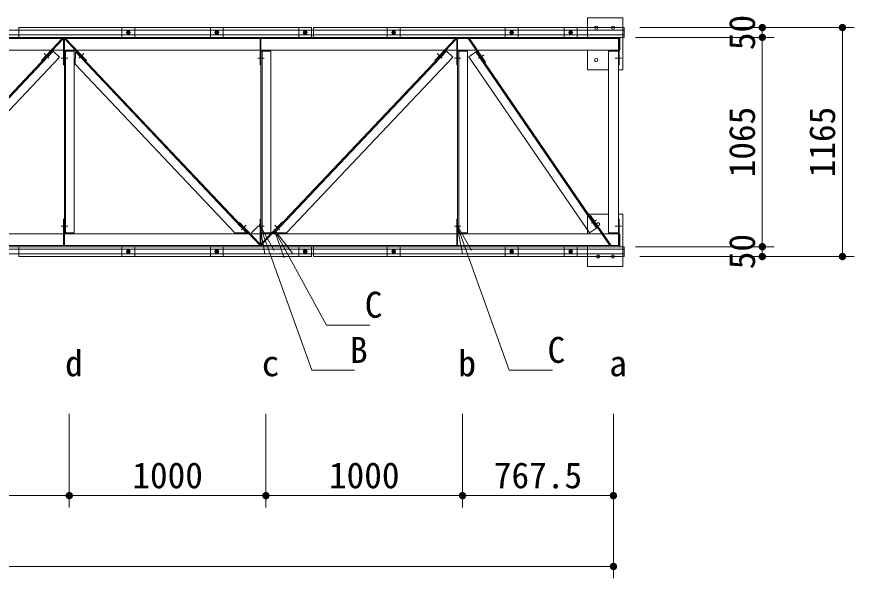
# Model space of a CAD drawing. Units: millimetres at full size. Extents: x 0 to 42000, y 0 to 29700.
# Drawn here: x 19920 to 24180, y 15454 to 18311 of the extents above; entities that cross this region are included whole.
import ezdxf
from ezdxf.enums import TextEntityAlignment as Align

# ---------------------------------------------------------------- set-up
doc = ezdxf.new("R2010")
doc.units = ezdxf.units.MM
doc.header["$LTSCALE"] = 100
for name, color, linetype, lineweight in [('D-STR', 1, 'Continuous', 13), ('D-STR-DIM', 7, 'Continuous', 13), ('D-STR-HTXT', 7, 'Continuous', 13), ('D-STR-TXT', 7, 'Continuous', 13)]:
    doc.layers.add(name, color=color, linetype=linetype, lineweight=lineweight)
doc.styles.add('ＭＳ ゴシック', font='')
doc.styles.get('ＭＳ ゴシック').set_extended_font_data('MS Gothic')

# ---------------------------------------------------------------- blocks, each defined once
blk = doc.blocks.new('filled_dot')
at = {"color": 0, "linetype": 'Continuous', "lineweight": -2, "const_width": 1.25}
blk.add_lwpolyline([(-0.625, 0, 1), (0.625, 0, 1)], format="xyb", close=True, dxfattribs=at)
blk = doc.blocks.new('open_arrow')
at = {"color": 0, "linetype": 'Continuous', "lineweight": -2}
blk.add_lwpolyline([(7.5, 1.25), (0, 0), (7.5, -1.25)], dxfattribs=at)

msp = doc.modelspace()

# ---------------------------------------------------------------- linework, layer by layer
at = {"layer": 'D-STR'}
for p, q in [((23002.4, 18305.7), (22822.4, 18305.7)), ((22822.4, 18305.7), (22822.4, 18199.7)), ((23002.4, 18305.7), (23002.4, 18040.7)), ((11364.9, 18242.7), (23009.9, 18242.7)), ((19929.9, 18205.7), (19929.9, 18255.7)), ((21419.9, 18255.7), (19929.9, 18255.7)), ((20454.9, 18205.7), (20454.9, 18255.7)), ((20454.9, 18255.7), (20519.9, 18255.7)), ((20482.5, 18239.2), (20477.6, 18230.7)), ((20492.3, 18239.2), (20482.5, 18239.2)), ((20487.4, 18241.8), (20487.4, 18219.7)), ((20497.2, 18230.7), (20492.3, 18239.2)), ((20519.9, 18205.7), (20519.9, 18255.7)), ((20904.9, 18205.7), (20904.9, 18255.7)), ((20904.9, 18255.7), (20969.9, 18255.7)), ((20932.5, 18239.2), (20927.6, 18230.7)), ((20942.3, 18239.2), (20932.5, 18239.2)), ((20937.4, 18241.8), (20937.4, 18219.7)), ((20947.2, 18230.7), (20942.3, 18239.2)), ((20969.9, 18205.7), (20969.9, 18255.7)), ((21354.9, 18205.7), (21354.9, 18255.7)), ((21354.9, 18255.7), (21419.9, 18255.7)), ((21382.5, 18239.2), (21377.6, 18230.7)), ((21392.3, 18239.2), (21382.5, 18239.2)), ((21387.4, 18241.8), (21387.4, 18219.7)), ((21397.2, 18230.7), (21392.3, 18239.2)), ((21419.9, 18205.7), (21419.9, 18255.7)), ((21429.9, 18205.7), (21429.9, 18255.7)), ((23009.9, 18255.7), (21429.9, 18255.7)), ((21804.9, 18205.7), (21804.9, 18255.7)), ((21804.9, 18255.7), (21869.9, 18255.7)), ((21832.5, 18239.2), (21827.6, 18230.7)), ((21842.3, 18239.2), (21832.5, 18239.2)), ((21837.4, 18241.8), (21837.4, 18219.7)), ((21847.2, 18230.7), (21842.3, 18239.2)), ((21869.9, 18205.7), (21869.9, 18255.7)), ((22404.9, 18205.7), (22404.9, 18255.7)), ((22404.9, 18255.7), (22469.9, 18255.7)), ((22432.5, 18239.2), (22427.6, 18230.7)), ((22442.3, 18239.2), (22432.5, 18239.2)), ((22437.4, 18241.8), (22437.4, 18219.7)), ((22447.2, 18230.7), (22442.3, 18239.2)), ((22469.9, 18205.7), (22469.9, 18255.7)), ((22704.9, 18205.7), (22704.9, 18255.7)), ((22704.9, 18255.7), (22769.9, 18255.7)), ((22732.5, 18239.2), (22727.6, 18230.7)), ((22742.3, 18239.2), (22732.5, 18239.2)), ((22737.4, 18241.8), (22737.4, 18219.7)), ((22747.2, 18230.7), (22742.3, 18239.2)), ((22769.9, 18205.7), (22769.9, 18255.7)), ((23009.9, 18205.7), (23009.9, 18255.7)), ((11364.9, 18218.7), (23009.9, 18218.7)), ((11387.4, 18199.7), (22987.4, 18199.7)), ((18579.9, 18205.7), (22987.4, 18205.7)), ((21419.9, 18205.7), (19929.9, 18205.7)), ((20151.7, 18199.7), (20046, 18088)), ((20157.9, 18199.7), (20097.4, 18135.7)), ((20157.9, 18199.7), (20157.9, 18065.7)), ((20162.4, 18135.7), (20162.4, 18199.7)), ((20162.4, 18199.7), (20222.9, 18135.7)), ((20168.6, 18199.7), (20274.3, 18088)), ((20476.3, 18230.7), (20498.4, 18230.7)), ((20477.6, 18230.7), (20482.5, 18222.2)), ((20482.5, 18222.2), (20492.3, 18222.2)), ((20492.3, 18222.2), (20497.2, 18230.7)), ((20926.3, 18230.7), (20948.4, 18230.7)), ((20927.6, 18230.7), (20932.5, 18222.2)), ((20932.5, 18222.2), (20942.3, 18222.2)), ((20942.3, 18222.2), (20947.2, 18230.7)), ((21157.9, 18199.7), (21157.9, 18065.7)), ((21162.4, 18135.7), (21162.4, 18199.7)), ((21376.3, 18230.7), (21398.4, 18230.7)), ((21377.6, 18230.7), (21382.5, 18222.2)), ((21382.5, 18222.2), (21392.3, 18222.2)), ((21392.3, 18222.2), (21397.2, 18230.7)), ((23009.9, 18205.7), (21429.9, 18205.7)), ((21826.3, 18230.7), (21848.4, 18230.7)), ((21827.6, 18230.7), (21832.5, 18222.2)), ((21832.5, 18222.2), (21842.3, 18222.2)), ((21842.3, 18222.2), (21847.2, 18230.7)), ((22151.7, 18199.7), (22046, 18088)), ((22157.9, 18199.7), (22097.4, 18135.7)), ((22157.9, 18199.7), (22157.9, 18065.7)), ((22162.4, 18135.7), (22162.4, 18199.7)), ((22260.7, 18135.7), (22216.9, 18199.7)), ((22303.9, 18080.5), (22222.3, 18199.7)), ((22426.3, 18230.7), (22448.4, 18230.7)), ((22427.6, 18230.7), (22432.5, 18222.2)), ((22432.5, 18222.2), (22442.3, 18222.2)), ((22442.3, 18222.2), (22447.2, 18230.7)), ((22726.3, 18230.7), (22748.4, 18230.7)), ((22727.6, 18230.7), (22732.5, 18222.2)), ((22732.5, 18222.2), (22742.3, 18222.2)), ((22742.3, 18222.2), (22747.2, 18230.7)), ((22979.9, 18135.7), (22979.9, 18199.7)), ((22984.4, 18199.7), (22984.4, 18065.7)), ((22987.4, 18205.7), (22987.4, 18140.7)), ((11387.4, 18140.7), (22987.4, 18140.7)), ((20097.4, 18135.7), (19222.9, 17210.7)), ((20105.6, 18135.7), (19231.2, 17210.7)), ((20137.6, 18105.5), (19291.7, 17210.7)), ((20059, 18123.8), (20083.2, 18100.9)), ((20105.6, 18135.7), (20137.6, 18105.5)), ((20162.4, 18135.7), (20212.4, 18135.7)), ((20162.4, 18135.7), (20162.4, 17210.7)), ((20168.4, 18135.7), (20168.4, 17210.7)), ((20212.4, 18135.7), (20212.4, 17210.7)), ((20217.4, 18068.8), (20218.5, 18131.6)), ((20218.5, 18131.6), (21089.1, 17210.7)), ((20222.9, 18135.7), (21097.4, 17210.7)), ((20261.2, 18123.8), (20237, 18100.9)), ((21162.4, 18135.7), (21212.4, 18135.7)), ((21162.4, 18135.7), (21162.4, 17210.7)), ((21168.4, 18135.7), (21168.4, 17210.7)), ((21212.4, 18135.7), (21212.4, 17210.7)), ((22097.4, 18135.7), (21222.9, 17210.7)), ((22105.6, 18135.7), (21231.2, 17210.7)), ((22137.6, 18105.5), (21291.7, 17210.7)), ((22059, 18123.8), (22083.2, 18100.9)), ((22105.6, 18135.7), (22137.6, 18105.5)), ((22162.4, 18135.7), (22212.4, 18135.7)), ((22162.4, 18135.7), (22162.4, 17210.7)), ((22168.4, 18135.7), (22168.4, 17210.7)), ((22212.4, 18135.7), (22212.4, 17210.7)), ((22260.7, 18135.7), (22219.4, 18107.5)), ((22833, 17210.7), (22219.4, 18107.5)), ((22869.3, 17235.6), (22255.7, 18132.3)), ((22874.3, 17239), (22260.7, 18135.7)), ((22295.5, 18117.1), (22269.4, 18099.3)), ((22822.4, 18140.7), (22822.4, 18040.7)), ((22929.9, 18135.7), (22979.9, 18135.7)), ((22929.9, 18135.7), (22929.9, 17210.7)), ((22979.9, 18135.7), (22979.9, 17210.7)), ((20046, 18088), (20049.3, 18084.9)), ((20146.2, 18100.7), (20179.3, 18100.7)), ((20157.9, 18065.7), (20162.4, 18065.7)), ((20217.4, 18068.8), (21028.6, 17210.7)), ((20274.3, 18088), (20271, 18084.9)), ((21146.2, 18100.7), (21179.3, 18100.7)), ((21157.9, 18065.7), (21162.4, 18065.7)), ((22046, 18088), (22049.3, 18084.9)), ((22146.2, 18100.7), (22179.3, 18100.7)), ((22157.9, 18065.7), (22162.4, 18065.7)), ((22303.9, 18080.5), (22300.2, 18078)), ((22996.1, 18100.7), (22963, 18100.7)), ((22984.4, 18065.7), (22979.9, 18065.7)), ((22929.9, 18040.7), (22822.4, 18040.7)), ((23002.4, 18040.7), (22979.9, 18040.7)), ((22929.9, 17305.7), (22822.4, 17305.7)), ((22822.4, 17205.7), (22822.4, 17305.7)), ((22838.5, 17299.3), (22834.8, 17296.7)), ((22838.5, 17299.3), (22942.8, 17146.7)), ((23002.4, 17305.7), (22979.9, 17305.7)), ((23002.4, 17040.7), (23002.4, 17305.7)), ((20157.9, 17280.7), (20162.4, 17280.7)), ((20157.9, 17146.7), (20157.9, 17280.7)), ((21052.6, 17264.7), (21049.3, 17261.6)), ((21158.2, 17152.9), (21052.6, 17264.7)), ((21157.9, 17280.7), (21162.4, 17280.7)), ((21157.9, 17146.7), (21157.9, 17280.7)), ((21162, 17152.9), (21267.7, 17264.7)), ((21267.7, 17264.7), (21271, 17261.6)), ((22157.9, 17280.7), (22162.4, 17280.7)), ((22157.9, 17146.7), (22157.9, 17280.7)), ((22869.5, 17278.1), (22843.5, 17260.3)), ((22984.4, 17280.7), (22979.9, 17280.7)), ((22984.4, 17146.7), (22984.4, 17280.7)), ((20146.2, 17245.7), (20179.3, 17245.7)), ((20162.4, 17210.7), (20212.4, 17210.7)), ((20162.4, 17210.7), (20162.4, 17146.7)), ((21028.6, 17210.7), (21097.4, 17210.7)), ((21087.6, 17249.7), (21063.4, 17226.8)), ((21157.9, 17146.7), (21097.4, 17210.7)), ((21149.9, 17246.1), (21114.5, 17210.7)), ((21146.2, 17245.7), (21179.3, 17245.7)), ((21162.4, 17210.7), (21212.4, 17210.7)), ((21162.4, 17210.7), (21162.4, 17146.7)), ((21162.4, 17146.7), (21222.9, 17210.7)), ((21222.9, 17210.7), (21291.7, 17210.7)), ((21232.6, 17249.7), (21256.8, 17226.8)), ((22146.2, 17245.7), (22179.3, 17245.7)), ((22162.4, 17210.7), (22212.4, 17210.7)), ((22162.4, 17210.7), (22162.4, 17146.7)), ((22874.3, 17239), (22833, 17210.7)), ((22874.3, 17239), (22937.4, 17146.7)), ((22929.9, 17210.7), (22979.9, 17210.7)), ((22996.1, 17245.7), (22963, 17245.7)), ((22979.9, 17210.7), (22979.9, 17146.7)), ((11387.4, 17205.7), (22987.4, 17205.7)), ((22987.4, 17205.7), (22987.4, 17140.7)), ((11364.9, 17127.7), (23009.9, 17127.7)), ((11387.4, 17146.7), (22987.4, 17146.7)), ((18579.9, 17140.7), (22987.4, 17140.7)), ((19929.9, 17090.7), (19929.9, 17140.7)), ((21419.9, 17140.7), (19929.9, 17140.7)), ((20454.9, 17090.7), (20454.9, 17140.7)), ((20482.5, 17124.2), (20477.6, 17115.7)), ((20492.3, 17124.2), (20482.5, 17124.2)), ((20487.4, 17126.8), (20487.4, 17104.7)), ((20497.2, 17115.7), (20492.3, 17124.2)), ((20519.9, 17090.7), (20519.9, 17140.7)), ((20904.9, 17090.7), (20904.9, 17140.7)), ((20932.5, 17124.2), (20927.6, 17115.7)), ((20942.3, 17124.2), (20932.5, 17124.2)), ((20937.4, 17126.8), (20937.4, 17104.7)), ((20947.2, 17115.7), (20942.3, 17124.2)), ((20969.9, 17090.7), (20969.9, 17140.7)), ((21354.9, 17090.7), (21354.9, 17140.7)), ((21382.5, 17124.2), (21377.6, 17115.7)), ((21392.3, 17124.2), (21382.5, 17124.2)), ((21387.4, 17126.8), (21387.4, 17104.7)), ((21397.2, 17115.7), (21392.3, 17124.2)), ((21419.9, 17090.7), (21419.9, 17140.7)), ((21429.9, 17090.7), (21429.9, 17140.7)), ((23009.9, 17140.7), (21429.9, 17140.7)), ((21804.9, 17090.7), (21804.9, 17140.7)), ((21832.5, 17124.2), (21827.6, 17115.7)), ((21842.3, 17124.2), (21832.5, 17124.2)), ((21837.4, 17126.8), (21837.4, 17104.7)), ((21847.2, 17115.7), (21842.3, 17124.2)), ((21869.9, 17090.7), (21869.9, 17140.7)), ((22404.9, 17090.7), (22404.9, 17140.7)), ((22432.5, 17124.2), (22427.6, 17115.7)), ((22442.3, 17124.2), (22432.5, 17124.2)), ((22437.4, 17126.8), (22437.4, 17104.7)), ((22447.2, 17115.7), (22442.3, 17124.2)), ((22469.9, 17090.7), (22469.9, 17140.7)), ((22704.9, 17090.7), (22704.9, 17140.7)), ((22732.5, 17124.2), (22727.6, 17115.7)), ((22742.3, 17124.2), (22732.5, 17124.2)), ((22737.4, 17126.8), (22737.4, 17104.7)), ((22747.2, 17115.7), (22742.3, 17124.2)), ((22769.9, 17090.7), (22769.9, 17140.7)), ((22822.4, 17040.7), (22822.4, 17146.7)), ((23009.9, 17090.7), (23009.9, 17140.7)), ((11364.9, 17103.7), (23009.9, 17103.7)), ((21419.9, 17090.7), (19929.9, 17090.7)), ((20454.9, 17090.7), (20519.9, 17090.7)), ((20476.3, 17115.7), (20498.4, 17115.7)), ((20477.6, 17115.7), (20482.5, 17107.2)), ((20482.5, 17107.2), (20492.3, 17107.2)), ((20492.3, 17107.2), (20497.2, 17115.7)), ((20904.9, 17090.7), (20969.9, 17090.7)), ((20926.3, 17115.7), (20948.4, 17115.7)), ((20927.6, 17115.7), (20932.5, 17107.2)), ((20932.5, 17107.2), (20942.3, 17107.2)), ((20942.3, 17107.2), (20947.2, 17115.7)), ((21354.9, 17090.7), (21419.9, 17090.7)), ((21376.3, 17115.7), (21398.4, 17115.7)), ((21377.6, 17115.7), (21382.5, 17107.2)), ((21382.5, 17107.2), (21392.3, 17107.2)), ((21392.3, 17107.2), (21397.2, 17115.7)), ((23009.9, 17090.7), (21429.9, 17090.7)), ((21804.9, 17090.7), (21869.9, 17090.7)), ((21826.3, 17115.7), (21848.4, 17115.7)), ((21827.6, 17115.7), (21832.5, 17107.2)), ((21832.5, 17107.2), (21842.3, 17107.2)), ((21842.3, 17107.2), (21847.2, 17115.7)), ((22404.9, 17090.7), (22469.9, 17090.7)), ((22426.3, 17115.7), (22448.4, 17115.7)), ((22427.6, 17115.7), (22432.5, 17107.2)), ((22432.5, 17107.2), (22442.3, 17107.2)), ((22442.3, 17107.2), (22447.2, 17115.7)), ((22704.9, 17090.7), (22769.9, 17090.7)), ((22726.3, 17115.7), (22748.4, 17115.7)), ((22727.6, 17115.7), (22732.5, 17107.2)), ((22732.5, 17107.2), (22742.3, 17107.2)), ((22742.3, 17107.2), (22747.2, 17115.7)), ((23002.4, 17040.7), (22822.4, 17040.7))]:
    msp.add_line(p, q, dxfattribs=at)
for centre, radius in [((20487.4, 18230.7), 7.65), ((20487.4, 18230.7), 5), ((20487.4, 18230.7), 4.19), ((20937.4, 18230.7), 7.65), ((20937.4, 18230.7), 5), ((20937.4, 18230.7), 4.19), ((21387.4, 18230.7), 7.65), ((21387.4, 18230.7), 5), ((21387.4, 18230.7), 4.19), ((21837.4, 18230.7), 7.65), ((21837.4, 18230.7), 5), ((21837.4, 18230.7), 4.19), ((22437.4, 18230.7), 7.65), ((22437.4, 18230.7), 5), ((22437.4, 18230.7), 4.19), ((22737.4, 18230.7), 7.65), ((22737.4, 18230.7), 5), ((22737.4, 18230.7), 4.19), ((22867.4, 18255.7), 8), ((22952.4, 18255.7), 8), ((22867.4, 18090.7), 8), ((22877.4, 17255.7), 8), ((20487.4, 17115.7), 7.65), ((20487.4, 17115.7), 5), ((20487.4, 17115.7), 4.19), ((20937.4, 17115.7), 7.65), ((20937.4, 17115.7), 5), ((20937.4, 17115.7), 4.19), ((21387.4, 17115.7), 7.65), ((21387.4, 17115.7), 5), ((21387.4, 17115.7), 4.19), ((21837.4, 17115.7), 7.65), ((21837.4, 17115.7), 5), ((21837.4, 17115.7), 4.19), ((22437.4, 17115.7), 7.65), ((22437.4, 17115.7), 5), ((22437.4, 17115.7), 4.19), ((22737.4, 17115.7), 7.65), ((22737.4, 17115.7), 5), ((22737.4, 17115.7), 4.19), ((22877.4, 17090.7), 8), ((22952.4, 17090.7), 8)]:
    msp.add_circle(centre, radius, dxfattribs=at)
at = {"layer": 'D-STR-DIM'}
for p, q in [((23089.9, 18255.7), (23772.1, 18255.7)), ((23089.9, 18255.7), (24179.7, 18255.7)), ((23712.1, 18205.7), (23712.1, 18255.7)), ((24119.7, 18255.7), (24119.7, 17090.7)), ((23067.4, 18205.7), (23772.1, 18205.7)), ((23089.9, 18205.7), (23772.1, 18205.7)), ((23712.1, 18205.7), (23712.1, 17140.7)), ((23067.4, 17140.7), (23772.1, 17140.7)), ((23089.9, 17140.7), (23772.1, 17140.7)), ((23712.1, 17140.7), (23712.1, 17090.7)), ((23089.9, 17090.7), (23772.1, 17090.7)), ((23089.9, 17090.7), (24179.7, 17090.7)), ((20187.4, 16289.4), (20187.4, 15814)), ((20187.4, 16289.4), (20187.4, 15814)), ((21187.4, 16289.4), (21187.4, 15814)), ((21187.4, 16289.4), (21187.4, 15814)), ((22187.4, 16289.4), (22187.4, 15814)), ((22187.4, 16289.4), (22187.4, 15814)), ((22954.9, 16289.4), (22954.9, 15814)), ((22954.9, 16001.7), (22954.9, 15453.5)), ((19187.4, 15874), (20187.4, 15874)), ((20187.4, 15874), (21187.4, 15874)), ((21187.4, 15874), (22187.4, 15874)), ((22187.4, 15874), (22954.9, 15874)), ((11419.9, 15513.5), (22954.9, 15513.5))]:
    msp.add_line(p, q, dxfattribs=at)
at = {"layer": 'D-STR-HTXT'}
for points in [[(21154.7, 17253.3), (21420.9, 16512.1), (21570.9, 16512.1), (21638.8, 16512.1)], [(22159.2, 17253.3), (22425.4, 16512.1), (22575.4, 16512.1), (22645.2, 16512.1)], [(21229.5, 17227.8), (21495.7, 16742.2), (21645.7, 16742.2), (21715.5, 16742.2)]]:
    msp.add_lwpolyline(points, dxfattribs=at)

# ---------------------------------------------------------------- block references
at = {"layer": 'D-STR-DIM', "xscale": 15, "yscale": 15}
for p, rotation in [((23712.1, 18255.7), 270), ((24119.7, 18255.7), 270), ((23712.1, 18205.7), 270), ((23712.1, 18205.7), 90), ((23712.1, 17140.7), 90), ((23712.1, 17140.7), 270), ((23712.1, 17090.7), 90), ((24119.7, 17090.7), 90), ((20187.4, 15874), 180), ((21187.4, 15874), 180), ((22187.4, 15874), 180), ((22954.9, 15874), 180), ((22954.9, 15513.5), 180)]:
    msp.add_blockref('filled_dot', p, dxfattribs=dict(at, rotation=rotation))
for p in [(20187.4, 15874), (21187.4, 15874), (22187.4, 15874)]:
    msp.add_blockref('filled_dot', p, dxfattribs=at)
at = {"layer": 'D-STR-HTXT', "xscale": 20, "yscale": 20}
for p, rotation in [((21154.7, 17253.3), 289.8), ((22159.2, 17253.3), 289.8), ((21229.5, 17227.8), 298.7)]:
    msp.add_blockref('open_arrow', p, dxfattribs=dict(at, rotation=rotation))

# ---------------------------------------------------------------- texts
at = {"layer": 'D-STR-DIM', "style": 'ＭＳ ゴシック'}
for s, p in [('50', (23542.7, 18230.7)), ('1065', (23542.7, 17673.2)), ('1165', (23950.3, 17673.2)), ('50', (23542.7, 17115.7))]:
    msp.add_text(s, height=132, rotation=90, dxfattribs=at).set_placement(p, align=Align.TOP_CENTER)
for s, p in [('1000', (20687.4, 16043.4)), ('1000', (21687.4, 16043.4)), ('767.5', (22571.1, 16043.4))]:
    msp.add_text(s, height=132, dxfattribs=at).set_placement(p, align=Align.TOP_CENTER)
at = {"layer": 'D-STR-HTXT', "style": 'ＭＳ ゴシック'}
for s, p in [('C', (21690.1, 16911.6)), ('B', (21615.3, 16681.5)), ('C', (22619.8, 16681.5))]:
    msp.add_text(s, height=132, dxfattribs=at).set_placement(p, align=Align.TOP_LEFT)
at = {"layer": 'D-STR-TXT', "style": 'ＭＳ ゴシック'}
for s, p in [('d', (20166.2, 16613.8)), ('b', (22166.2, 16613.8)), ('c', (21166.2, 16613.8)), ('a', (22933.7, 16613.8))]:
    msp.add_text(s, height=132, dxfattribs=at).set_placement(p, align=Align.TOP_LEFT)

doc.saveas('drawing.dxf')
